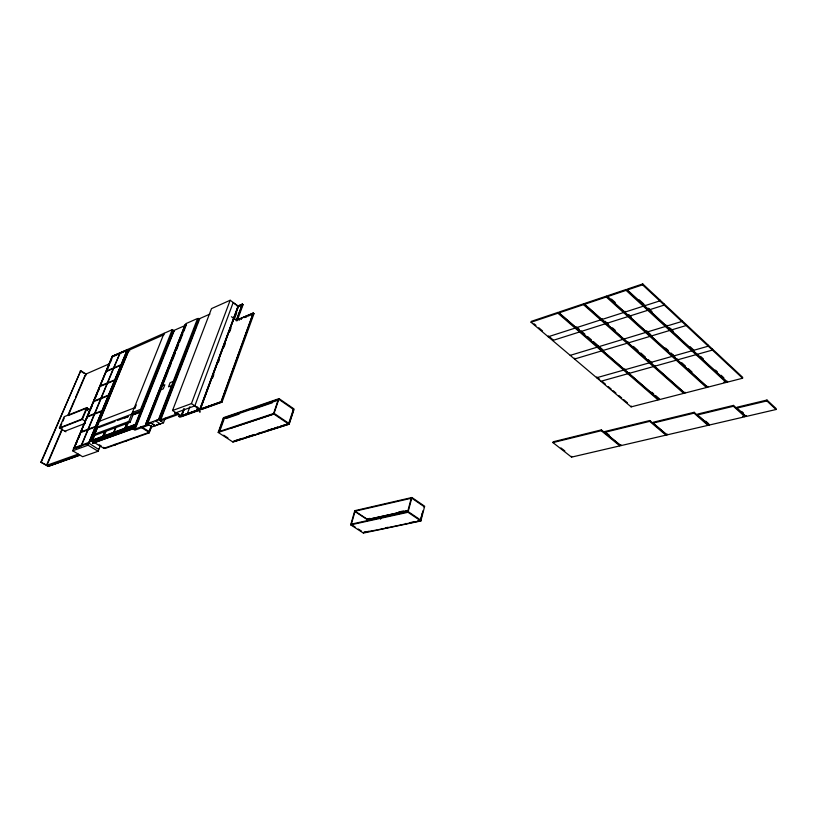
<?xml version="1.0" encoding="UTF-8"?>
<svg xmlns="http://www.w3.org/2000/svg" width="817" height="817" viewBox="0 0 817 817"><rect width="100%" height="100%" fill="white"/><g stroke="black" fill="none" stroke-linecap="round" stroke-linejoin="round"><path stroke-width="1.23" d="M776.048 409.501L776.15 408.602L766.979 400.034L737.057 407.213L736.944 408.091L746.156 416.466L776.048 409.501L766.867 400.933L766.979 400.034M744.93 416.741L745.043 415.863L733.513 405.395L697.667 414.056L697.544 414.924L709.105 425.085L744.93 416.741L733.4 406.274L733.513 405.395M746.156 416.466L746.268 415.577M742.571 378.24L742.694 377.342L642.734 283.918L627.527 289.024L627.354 289.943L727.436 382.131L742.571 378.24L642.56 284.847L642.734 283.918M726.19 382.448L726.313 381.559L626.271 289.443L607.715 295.683L607.542 296.591L707.685 387.207L726.19 382.448L626.098 290.362L626.271 289.443M727.436 382.131L727.559 381.233M709.105 425.085L709.227 424.227M707.941 425.361L708.063 424.503L694.164 412.289L653.263 422.236L653.12 423.083L667.04 434.889L707.941 425.361L694.042 413.157L653.12 423.083M712.557 349.176L712.424 350.084L697.248 354.323M707.685 387.207L707.818 386.318M706.47 387.524L706.603 386.635L606.5 296.091L584.87 303.362L584.676 304.261L684.86 393.079L706.47 387.524L606.316 297L606.5 296.091M708.38 345.274L708.247 346.183L693.071 350.483L693.214 349.574M694.042 413.157L694.164 412.289M696.135 353.771L696.002 354.68L677.467 359.858L677.61 358.969M683.676 393.375L683.809 392.507L583.685 303.761L559.267 311.961L559.073 312.85L659.237 399.656L683.676 393.375L583.501 304.659L559.073 312.85M684.86 393.079L684.993 392.201M691.958 349.931L691.825 350.83L673.279 356.079L673.422 355.181M665.937 435.144L666.069 434.297L649.811 420.52L604.764 431.55L604.611 432.377L620.879 445.633L665.937 435.144L649.668 421.368L604.611 432.377M667.04 434.889L667.183 434.041M686.29 324.625L686.147 325.544L670.951 330.099L671.094 329.19M681.96 320.581L681.817 321.5L666.611 326.106L666.764 325.197M676.384 359.306L676.241 360.205L654.601 366.251L654.754 365.373M672.207 355.528L672.064 356.416L650.424 362.544L650.577 361.655M658.093 399.952L658.236 399.094L558.123 312.349L531.254 321.377L531.05 322.255L631.122 406.886L658.093 399.952L557.929 313.238L531.05 322.255M669.848 329.568L669.695 330.477L651.139 336.042L651.302 335.144M659.237 399.656L659.38 398.798L655.551 395.479M665.518 325.575L665.365 326.494L646.809 332.121L646.962 331.222M649.668 421.368L649.811 420.52M653.569 365.699L653.426 366.588L628.967 373.42L629.121 372.552M664.384 304.159L664.231 305.078L649.025 309.909L649.188 308.989M659.932 299.992L659.768 300.911L644.562 305.793L644.725 304.884M649.392 361.992L649.239 362.881L624.78 369.795L624.934 368.927M650.077 335.511L649.923 336.41L628.273 342.905L628.436 342.017M645.747 331.59L645.583 332.488L623.933 339.065M647.932 309.388L647.769 310.307L629.213 316.199L629.376 315.291M631.122 406.886L631.265 406.039M643.469 305.282L643.306 306.201L624.75 312.165L624.913 311.257M619.848 445.878L619.991 445.061L601.363 429.895L553.109 441.793L552.946 442.6L571.543 457.132L619.848 445.878L601.21 430.722L552.946 442.6M620.879 445.633L621.032 444.816M627.977 372.869L627.824 373.747L600.852 381.284M623.79 369.243L623.637 370.121L596.665 377.75L596.829 376.892M627.252 342.374L627.088 343.263L602.629 350.595L602.803 349.727L599.974 347.276M622.911 338.534L622.748 339.423L598.299 346.847L598.473 345.969M628.161 315.679L627.987 316.587L606.337 323.461L606.52 322.572M601.21 430.722L601.363 429.895M623.698 311.645L623.524 312.554L601.874 319.508L602.058 318.61M601.659 350.064L601.486 350.942L574.535 359.031L574.708 358.163M605.336 322.95L605.152 323.838L580.713 331.6M600.873 318.998L600.689 319.886L576.251 327.74L576.434 326.861L579.263 329.302M597.329 346.316L597.156 347.194L570.205 355.364M571.543 457.132L571.696 456.325M579.753 331.089L579.57 331.968L552.649 340.515M575.301 327.229L575.107 328.107L548.197 336.757L548.391 335.889M583.501 304.659L583.685 303.761M557.929 313.238L558.123 312.349M422.297 513.147L420.449 520.327L420.949 520.674L378.302 529.671M420.5 520.419L423.022 510.676M420.857 520.98L424.666 506.254L411.911 497.512L354.782 510.676L350.707 524.871L363.402 533.082L420.857 520.98L408 512.29L350.707 524.871M407.652 511.738L411.217 498.288M408 512.29L411.911 497.512M380.599 518.887L381.243 516.569L381.743 516.895L379.282 517.437M380.681 518.877L381.325 516.548L381.825 516.885M363.402 533.082L363.575 532.439L368.467 531.407M351.371 524.126L355.089 511.197L368.232 519.878L376.831 517.978M280.354 426.29L288.605 423.666L293.232 409.787M288.942 424.278L293.977 408.929L279.046 398.625L223.49 417.65L218.2 432.438L232.978 442.058L288.942 424.278L273.858 414.035L218.2 432.438M246.948 436.921L247.622 437.279L289.198 424.064L293.701 410.338L293.109 409.93M273.583 413.504L278.291 399.482M273.858 414.035L279.046 398.625M232.978 442.058L233.213 441.384M218.905 431.611L223.725 418.151M219.497 431.999L224.318 418.539L277.709 400.31M179.178 416.701L221.07 401.709L253.158 313.044L254.005 313.657L221.958 402.311L220.467 402.138M222.449 399.002L226.35 388.228M229.812 378.649L233.713 367.875M236.307 360.685L240.208 349.911M243.67 340.332L247.571 329.557M251.033 319.978L253.199 313.994L254.005 313.657M236.297 320.918L242.486 304.21L238.584 305.915L200.308 409.348M238.799 314.555L241.873 306.222M237.379 320.182L243.088 304.69L242.302 304.067L238.39 305.783L200.002 409.246M238.104 305.997L199.746 409.348L194.589 405.957M237.951 307.396L200.206 409.388L191.423 403.618L172.55 410.522L181.057 416.037L183.733 408.939M212.532 378.138L213.85 374.574M218.241 362.677L219.569 359.112M223.96 347.215L225.278 343.651M229.679 331.753L230.997 328.179M234.52 318.671L236.716 312.717M242.302 304.067L236.348 320.213L253.158 313.044M197.602 406.999L196.478 410.716M189.922 406.682L187.246 413.81L188.135 414.382L186.695 414.219M191.423 403.618L230.169 300.258L238.39 306.212M181.558 415.863L184.244 408.755M181.64 416.027L183.876 410.093M172.55 410.522L211.511 308.601L230.169 300.258M160.377 423.941L155.342 420.735L158.437 419.611L197.602 318.456L186.276 323.481L161.827 385.941L164.881 384.736L163.257 388.882L160.203 390.077L147.029 423.747L152.064 426.913L163.482 422.828L165.289 418.171M159.325 418.764L198.643 318.446L199.593 319.11L160.969 419.182L159.325 418.764L198.643 318.446M160.847 416.68L164.064 408.347M164.983 405.967L167.281 400.024M169.129 395.265L170.508 391.69M172.346 386.931L174.644 380.977M176.482 376.218L177.861 372.654M180.618 365.505L181.997 361.941M182.926 359.562L185.224 353.608M186.143 351.228L189.36 342.905M190.279 340.526L192.577 334.572M194.415 329.813L196.723 323.859M160.336 419.407L174.133 383.684M175.052 381.304L178.269 372.971M179.189 370.591L185.633 353.914M186.552 351.535L196.213 326.534M197.132 324.145L198.511 320.581M151.125 426.055L148.602 432.52L149.184 432.898L151.788 426.208M92.311 440.138L97.427 427.74L91.616 440.914L103.841 448.329L149.092 432.356L151.605 425.882M148.684 421.102L160.673 390.434M161.603 388.075L168.057 371.561M168.986 369.202L171.294 363.299M172.213 360.94L175.441 352.689M176.37 350.319L178.678 344.427M179.597 342.068L182.824 333.806M183.754 331.447L186.051 325.554L185.112 324.9L145.671 424.237L146.682 424.871M145.671 424.237L185.112 324.9M159.213 392.599L186.276 323.481M174.164 331.008L172.244 329.68L140.626 409.348L132.405 412.473M135.775 426.484L93.138 441.977L92.607 443.284L134.202 428.394L173.112 330.211L133.6 428.608L134.601 429.231M149.031 425.014L134.876 430.12L133.886 429.497L136.204 423.625M137.144 421.276L139.462 415.404M140.391 413.055L142.72 407.183M144.578 402.495L145.977 398.972M147.836 394.274L149.235 390.751M151.094 386.053L152.953 381.355M154.352 377.832L156.68 371.97M157.61 369.621L159.938 363.749M161.797 359.051L163.655 354.353M165.054 350.83L166.913 346.142M168.312 342.619L172.959 330.875L185.919 325.146M135.071 428.047L140.687 413.862M141.617 411.502L143.966 405.589M144.895 403.23L162.685 358.306M163.625 355.936L165.963 350.023M166.903 347.664L174.052 330.854L135.203 429.017L134.202 428.394M124.776 428.261L126.635 423.625M125.185 428.118L127.503 422.318M126.645 426.852L127.891 423.737M133.355 414.086L130.077 422.318L93.363 435.89L92.096 435.124L128.79 421.511L164.064 333.305M134.846 408.459L136.265 404.915M113.645 432.336L115.963 426.597M114.033 432.193L116.361 426.454M103.841 448.329L103.442 447.318M103.136 436.176L105.464 430.488M98.908 448.451L98.53 449.36L88.808 443.08L127.534 349.502L129.75 350.973M104.576 434.94L105.822 431.876M72.693 450.79L88.083 445.214L127.646 349.584L112.286 356.396L72.693 450.79L82.64 456.713L98.122 451.26L100.389 445.694M102.748 436.319L104.607 431.774M134.315 427.587L92.678 442.508L92.525 441.609L135.142 426.086M92.709 443.345L93.291 441.936M88.512 443.314L127.227 349.768M96.661 424.983L98.132 421.449M127.891 349.747L89.196 443.314L85.642 444.611M93.363 435.89L128.718 350.299L164.135 334.643M99.511 421.511L128.974 350.187M133.508 427.403L93.24 442.038L92.015 441.292L134.662 425.647M92.638 440.588L95.17 433.664M81.731 445.01L88.093 429.742M88.348 429.139L94.619 414.076M94.874 413.484L101.053 398.635M101.298 398.042L107.405 383.398M107.64 382.826L113.665 368.375M113.9 367.803L119.833 353.557L113.532 367.956M81.373 445.142L87.736 429.885M87.981 429.272L94.261 414.219M94.506 413.627L100.695 398.778M100.94 398.196L107.037 383.551M107.282 382.969L113.297 368.528M87.49 410.573L88.011 409.337M73.796 448.911L112.174 356.314L172.244 329.68M73.949 448.615L112.695 356.212M75.981 444.336L77.452 440.843M78.422 438.515L79.892 435.012M80.873 432.683L82.333 429.191M84.284 424.534L85.264 422.195M86.735 418.702L89.656 411.717M90.636 409.388L92.107 405.886M93.077 403.557L94.547 400.064M95.518 397.736L96.988 394.243M97.969 391.905L99.429 388.412M107.732 368.61L109.202 365.107M110.172 362.779L111.643 359.286M65.891 431.825L59.386 427.904L81.843 419.111L86.663 407.673L89.809 409.623M87.133 407.969L82.323 419.397L59.855 428.19M46.937 464.281L61.959 429.191M67.974 415.159L74.49 399.962M75.491 397.624L85.009 375.401M62.47 428.996L46.947 465.261L40.85 462.197L47.662 466.16L79.504 454.844M68.485 414.954L86.01 374.012L80.75 370.663L40.85 462.197M59.386 427.904L64.206 416.69L86.663 407.673M60.335 427.066L61.786 423.706M62.746 421.46L64.186 418.1M41.35 462.013L80.75 370.663M124.603 351.208L112.174 356.314M112.44 356.835L126.972 350.401M198.562 319.1L209.949 314.065M198.97 319.386L199.593 319.11M238.196 306.069L237.298 306.487L238.707 306.61L238.064 306.15M243.088 304.69L241.679 304.567M109.355 363.81L85.509 374.237L86.479 374.86M106.496 370.989L121.039 364.729M106.261 371.561L120.804 365.301M100.236 385.92L114.788 379.834M100.001 386.492L114.543 380.416M93.894 401.045L108.447 395.142M93.649 401.637L108.201 395.745M68.219 415.557L85.948 408.439M173.224 381.457L170.12 382.673L168.506 386.839L171.611 385.624M87.46 416.394L102.023 410.675M87.215 416.987L101.778 411.278M64.87 431.213L85.029 423.431M135.469 407.479L98.837 421.49L96.345 427.505L141.27 410.563M80.944 431.948L95.507 426.433M80.689 432.54L95.252 427.036M98.673 427.587L115.085 421.409M117.434 420.53L127.983 416.558M132.671 414.791L140.871 411.707M124.725 418.049L128.238 416.721M134.1 414.515L141.137 411.87M91.872 440.302L135.642 424.289M92.382 440.424L135.775 424.564M91.616 440.914L136.572 424.493M107.895 435.012L110.234 434.164M114.931 432.448L118.445 431.162M124.317 429.017L127.83 427.73M132.528 426.014L134.876 425.167M88.89 442.405L74.327 447.716L74.776 447.982M92.015 441.292L135.796 425.32M73.407 448.686L88.941 443.161M92.444 441.813L135.06 426.3M76.165 448.053L80.903 446.327M92.678 442.508L134.121 427.465M175.941 412.738L194.844 405.865L233.121 302.698L237.941 306.181M92.607 443.284L134.049 428.261M133.886 429.497L148.03 424.38M159.468 420.244L176.727 414.015L177.738 414.668L160.479 420.888M199.899 409.184L179.076 416.639L221.274 401.852L253.352 313.187L236.542 320.346L231.436 316.73M156.394 425.024L160.408 423.584M46.436 465.445L78.258 454.099M47.478 466.047L79.31 454.732M72.999 457.152L74.245 457.316L72.815 457.04M51.359 465.435L50.154 465.271M54.453 464.342L53.238 464.179M59.917 462.402L58.691 462.238M62.276 461.564L61.05 461.401M64.645 460.727L63.409 460.563M68.618 459.317L67.382 459.154M72.631 457.888L71.396 457.724M148.847 431.887L149.337 431.713L141.137 426.566M149.184 432.898L104.862 448.523L104.29 448.176M223.255 418.314L278.811 399.309L293.752 409.613M226.095 418.529L239.146 414.076M252.198 409.623L272.378 402.74M584.676 304.261L606.316 297M607.542 296.591L626.098 290.362M627.354 289.943L642.56 284.847M218.435 431.774L274.093 413.331L289.167 423.584L280.65 426.29M230.2 428.465L273.001 414.311M242.169 438.443L233.805 441.098L234.387 441.486L246.346 437.687M247.03 436.891L252.647 435.104M257.13 433.674L261.174 432.969M267.476 430.385L273.225 428.557M274.461 428.159L277.994 427.036M234.428 440.996L255.108 434.419M257.539 433.643L278.219 427.066M723.842 382.193L726.313 381.559M697.544 414.924L733.4 406.274M736.944 408.091L766.867 400.933M742.571 416.445L745.043 415.863M367.374 518.938L369.866 518.387M398.512 512.045L403.486 510.942M367.201 519.571L408.296 510.492M423.962 507.03L424.493 506.908L411.737 498.166L354.609 511.309L366.149 518.877M367.732 519.551L408.153 510.625M386.431 515.864L395.632 513.832M396.888 513.556L402.771 512.259M385.583 527.792L388.024 527.282M410.032 522.635L414.924 521.603M417.364 521.083L421.031 520.306L408.183 511.616L350.891 524.228L355.119 526.965M376.994 529.947L364.178 532.214M49.388 465.547L50.593 465.71L49.96 465.343M49.194 465.619L49.827 465.986L48.622 465.823M48.428 465.884L49.061 466.252L47.856 466.088M54.79 463.627L56.005 463.79L55.372 463.423M54.596 463.699L55.229 464.066L53.636 463.862M53.044 464.25L53.677 464.618L52.472 464.454M52.278 464.526L52.901 464.893L51.696 464.73M51.502 464.791L52.135 465.159L50.736 465.067M59.284 462.034L60.703 462.126L60.07 461.758M58.497 462.31L59.13 462.677L57.915 462.514M57.711 462.585L58.344 462.963L57.129 462.8M56.935 462.861L57.568 463.239L56.353 463.076M56.159 463.147L56.792 463.515L55.566 463.351M64.012 460.349L65.431 460.441L64.798 460.073M63.215 460.635L63.849 461.002L62.623 460.839M62.429 460.911L63.062 461.288L61.643 461.197M60.509 461.421L61.489 461.85L60.07 461.574M69.588 458.368L70.221 458.745L68.985 458.582M68.781 458.654L69.425 459.031L67.985 458.94M67.188 459.225L67.821 459.603L66.402 459.328M66.391 459.501L67.025 459.879L65.789 459.716M65.595 459.787L66.228 460.165L65.003 460.002M74.418 456.652L75.052 457.03L73.806 456.866M72.805 457.224L73.438 457.602L71.998 457.51M71.191 457.796L71.825 458.174L70.589 458.01M70.385 458.082L71.028 458.46L69.782 458.296M79.3 454.916L79.943 455.304L78.687 455.14M78.483 455.212L79.126 455.59L77.87 455.426M77.666 455.498L78.309 455.876L77.053 455.712M76.849 455.784L77.492 456.172L76.247 456.009M76.042 456.08L76.675 456.458L75.43 456.295M75.225 456.366L75.869 456.744L74.623 456.58M88.083 445.214L98.122 451.26M99.235 444.765L101.339 446.041M115.023 444.387L115.595 444.734M114.952 444.407L115.534 444.754M81.843 419.111L85.009 421.051M125.992 440.506L126.574 440.863L125.92 440.537M87.889 409.388L87.368 409.062L87.623 410.001M137.133 436.574L137.787 436.911M128.79 421.511L130.077 422.318M140.749 427.117L149.092 432.356M146.294 424.013L147.295 424.646M152.769 421.541L153.77 422.185M150.277 422.42L155.301 425.596M155.107 425.82L150.083 422.644L147.05 423.737L158.457 419.601L163.502 422.818M80.24 370.877L84.457 373.563M159.958 418.529L160.969 419.182M180.404 416.272L178.709 415.833L179.75 416.507M180.639 416.384L182.068 416.547L181.394 416.119M180.383 416.476L181.057 416.905L179.638 416.741M185.673 414.576L187.113 414.75L186.439 414.311M185.428 414.668L186.102 415.107L184.662 414.944M184.417 415.036L185.091 415.475L183.651 415.302M183.406 415.393L184.08 415.833L182.651 415.669M358.285 529.018L361.461 531.07M182.395 415.751L183.069 416.19L182.314 416.466L176.441 412.554M190.514 412.851L191.188 413.29L189.748 413.126M223.715 435.206L227.933 437.953M189.493 413.218L190.167 413.657L188.727 413.494M188.472 413.586L189.146 414.025L187.706 413.851M194.875 411.288L196.325 411.462L195.651 411.012M194.62 411.38L195.294 411.829L193.843 411.656M193.588 411.748L194.272 412.197L192.822 412.023M192.557 412.115L193.241 412.565L191.791 412.391M191.535 412.483L192.22 412.932L190.77 412.759M199.011 409.807L200.471 409.981L199.787 409.531M198.756 409.899L199.43 410.348L197.98 410.185M197.714 410.277L198.398 410.716L196.938 410.553M196.683 410.645L197.357 411.094L195.906 410.92M203.443 408.224L204.914 408.398L204.23 407.949M203.178 408.316L203.862 408.766L202.402 408.602M202.136 408.694L202.82 409.143L201.35 408.97M201.094 409.072L201.779 409.511L200.104 409.215M208.703 406.345L210.183 406.509L209.499 406.059M208.437 406.437L209.121 406.886L207.651 406.723M207.385 406.815L208.069 407.264L206.599 407.101M206.333 407.193L207.018 407.642L205.547 407.479M205.281 407.571L205.966 408.02L204.495 407.846M212.951 404.823L214.442 404.997L213.758 404.538M212.686 404.926L213.37 405.375L211.889 405.212M211.623 405.303L212.308 405.753L210.827 405.589M210.561 405.681L211.246 406.131L209.765 405.967M217.23 403.292L218.721 403.465L218.037 403.006M216.965 403.394L217.649 403.843L216.158 403.68M260.5 432.602L261.093 433M215.892 403.772L216.576 404.231L215.085 404.058M214.82 404.16L215.504 404.609L214.023 404.446M221.07 401.709L221.958 402.311M220.192 402.24L220.876 402.689L219.385 402.526M219.119 402.618L219.804 403.077L218.313 402.914M395.132 513.495L395.714 513.822M405.886 523.401L406.478 523.728M288.605 423.666L289.198 424.064M172.52 330.466L173.898 331.518M184.499 325.166L185.449 325.82M238.84 319.365L239.483 319.825M238.584 319.478L239.228 319.937M236.767 320.254L237.41 320.713M240.933 318.477L241.577 318.936M240.668 318.589L241.311 319.049M246.183 316.24L246.836 316.7M245.927 316.353L246.571 316.812M245.131 316.69L245.774 317.149M244.865 316.802L245.508 317.272M244.079 317.139L244.722 317.599M239.616 305.466L240.249 305.936M239.35 305.578L239.994 306.048M238.39 305.783L239.218 306.385M250.421 314.433L251.074 314.902M250.155 314.545L250.809 315.015M248.297 315.342L248.95 315.801M248.041 315.454L248.685 315.913M241.413 304.68L242.057 305.139M252.555 313.524L253.199 313.994M252.29 313.636L252.933 314.106M560.932 447.91L564.853 450.974M605.714 432.336L609.543 435.451M534.063 323.767L535.942 325.35M538.76 327.74L542.508 330.916M549.33 336.686L553.089 339.862M597.789 377.699L599.698 379.313M602.568 381.743L605.438 384.174M608.308 386.604L611.177 389.035M613.097 390.649L615.967 393.079M618.837 395.51L621.706 397.94M623.616 399.554L627.446 402.801M581.142 330.936L584.911 334.204M587.74 336.655L591.498 339.923M593.387 341.557L598.095 345.642M651.721 392.16L653.641 393.814M705.674 421.102L708.339 423.441M604.886 321.122L608.655 324.461M612.423 327.811L615.242 330.313M633.389 346.418L638.036 350.534M640.824 353.005L645.471 357.131M648.249 359.603L651.966 362.901M611.484 299.093L615.252 302.504M628.682 314.668L631.51 317.231M646.584 330.875L650.352 334.286M665.538 348.032L668.326 350.554M671.104 353.077L674.822 356.447M681.797 362.758L685.514 366.118M688.302 368.651L692.019 372.011M741.662 411.4L743.501 413.065M639.262 299.839L643.776 304.006M648.361 308.234L651.997 311.583M669.552 327.76L673.259 331.181M689.967 346.582L693.674 350.003M700.639 356.416L703.427 358.99M715.488 370.111L717.346 371.827M721.064 375.248L723.842 377.811M199.338 411.605L200.073 411.911L199.338 411.605M175.287 412.973L174.644 413.208L176.309 413.627L175.287 412.973"/></g></svg>
